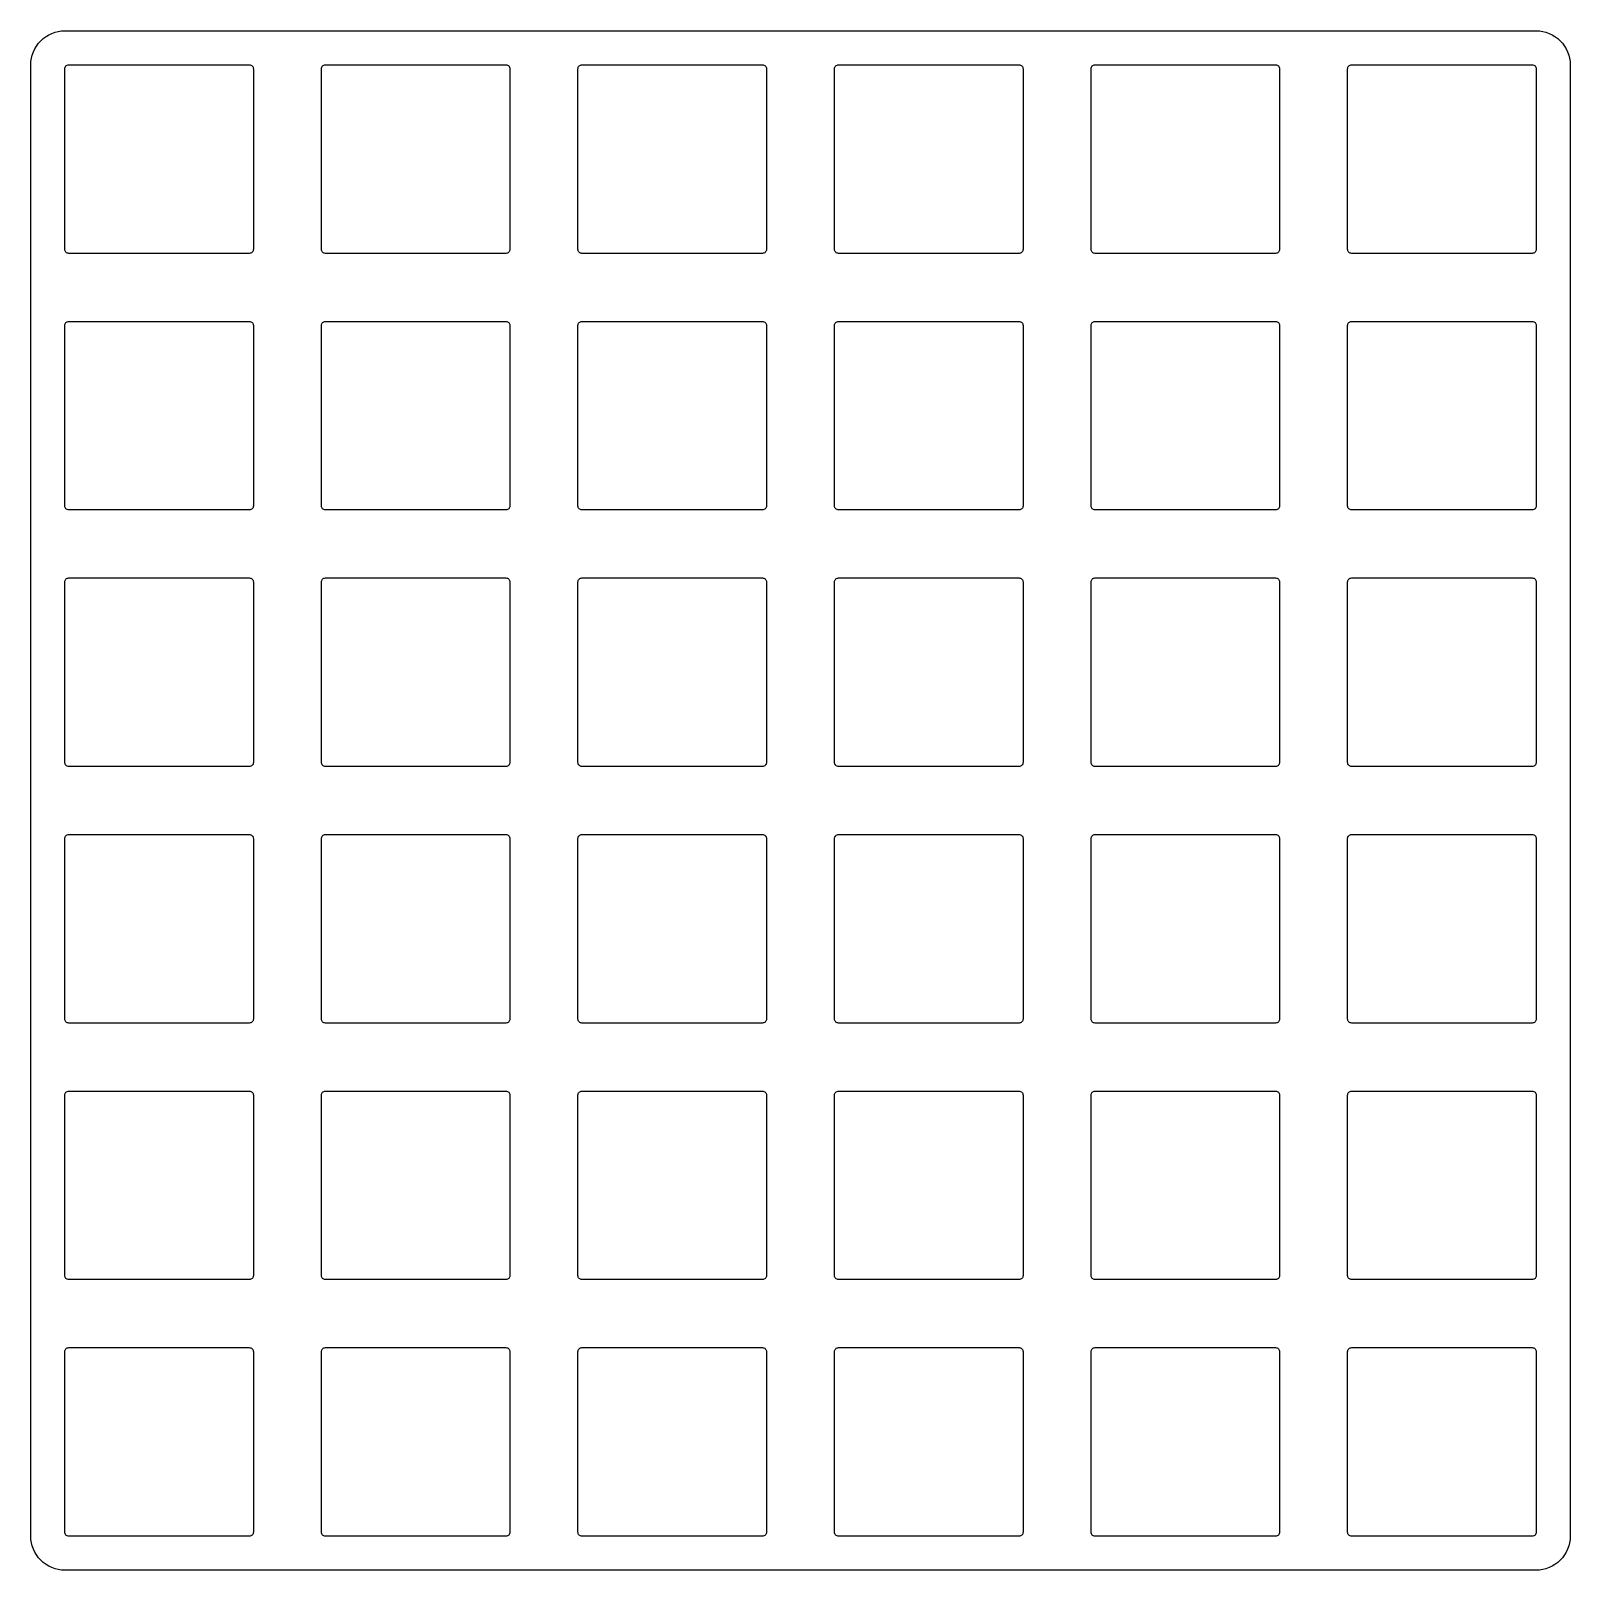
# Model space of a CAD drawing. Header units: millimetres. Extents: x -105 to 10, y -105 to 10.
import ezdxf

# ---------------------------------------------------------------- set-up
doc = ezdxf.new("R2010")
doc.units = ezdxf.units.MM
doc.layers.get('0').update_dxf_attribs({"linetype": 'CONTINUOUS'})

msp = doc.modelspace()

# ---------------------------------------------------------------- linework, layer by layer
for points in [[(9.525, 6.985), (9.525, -102.235, -0.4142136), (6.985, -104.775), (-102.235, -104.775, -0.4142136), (-104.775, -102.235), (-104.775, 6.985, -0.4142136), (-102.235, 9.525), (6.985, 9.525, -0.4142136)], [(-101.95, -7, -0.4142136), (-102.25, -6.7), (-102.25, 6.7, -0.4142136), (-101.95, 7), (-88.55, 7, -0.4142136), (-88.25, 6.7), (-88.25, -6.7, -0.4142136), (-88.55, -7)], [(-82.9, -7, -0.4142136), (-83.2, -6.7), (-83.2, 6.7, -0.4142136), (-82.9, 7), (-69.5, 7, -0.4142136), (-69.2, 6.7), (-69.2, -6.7, -0.4142136), (-69.5, -7)], [(-63.85, -7, -0.4142136), (-64.15, -6.7), (-64.15, 6.7, -0.4142136), (-63.85, 7), (-50.45, 7, -0.4142136), (-50.15, 6.7), (-50.15, -6.7, -0.4142136), (-50.45, -7)], [(-44.8, -7, -0.4142136), (-45.1, -6.7), (-45.1, 6.7, -0.4142136), (-44.8, 7), (-31.4, 7, -0.4142136), (-31.1, 6.7), (-31.1, -6.7, -0.4142136), (-31.4, -7)], [(-25.75, -7, -0.4142136), (-26.05, -6.7), (-26.05, 6.7, -0.4142136), (-25.75, 7), (-12.35, 7, -0.4142136), (-12.05, 6.7), (-12.05, -6.7, -0.4142136), (-12.35, -7)], [(-7, 6.7, -0.4142136), (-6.7, 7), (6.7, 7, -0.4142136), (7, 6.7), (7, -6.7, -0.4142136), (6.7, -7), (-6.7, -7, -0.4142136), (-7, -6.7)], [(-101.95, -26.05, -0.4142136), (-102.25, -25.75), (-102.25, -12.35, -0.4142136), (-101.95, -12.05), (-88.55, -12.05, -0.4142136), (-88.25, -12.35), (-88.25, -25.75, -0.4142136), (-88.55, -26.05)], [(-82.9, -26.05, -0.4142136), (-83.2, -25.75), (-83.2, -12.35, -0.4142136), (-82.9, -12.05), (-69.5, -12.05, -0.4142136), (-69.2, -12.35), (-69.2, -25.75, -0.4142136), (-69.5, -26.05)], [(-63.85, -26.05, -0.4142136), (-64.15, -25.75), (-64.15, -12.35, -0.4142136), (-63.85, -12.05), (-50.45, -12.05, -0.4142136), (-50.15, -12.35), (-50.15, -25.75, -0.4142136), (-50.45, -26.05)], [(-44.8, -26.05, -0.4142136), (-45.1, -25.75), (-45.1, -12.35, -0.4142136), (-44.8, -12.05), (-31.4, -12.05, -0.4142136), (-31.1, -12.35), (-31.1, -25.75, -0.4142136), (-31.4, -26.05)], [(-25.75, -26.05, -0.4142136), (-26.05, -25.75), (-26.05, -12.35, -0.4142136), (-25.75, -12.05), (-12.35, -12.05, -0.4142136), (-12.05, -12.35), (-12.05, -25.75, -0.4142136), (-12.35, -26.05)], [(-6.7, -26.05, -0.4142136), (-7, -25.75), (-7, -12.35, -0.4142136), (-6.7, -12.05), (6.7, -12.05, -0.4142136), (7, -12.35), (7, -25.75, -0.4142136), (6.7, -26.05)], [(-101.95, -45.1, -0.4142136), (-102.25, -44.8), (-102.25, -31.4, -0.4142136), (-101.95, -31.1), (-88.55, -31.1, -0.4142136), (-88.25, -31.4), (-88.25, -44.8, -0.4142136), (-88.55, -45.1)], [(-82.9, -45.1, -0.4142136), (-83.2, -44.8), (-83.2, -31.4, -0.4142136), (-82.9, -31.1), (-69.5, -31.1, -0.4142136), (-69.2, -31.4), (-69.2, -44.8, -0.4142136), (-69.5, -45.1)], [(-63.85, -45.1, -0.4142136), (-64.15, -44.8), (-64.15, -31.4, -0.4142136), (-63.85, -31.1), (-50.45, -31.1, -0.4142136), (-50.15, -31.4), (-50.15, -44.8, -0.4142136), (-50.45, -45.1)], [(-44.8, -45.1, -0.4142136), (-45.1, -44.8), (-45.1, -31.4, -0.4142136), (-44.8, -31.1), (-31.4, -31.1, -0.4142136), (-31.1, -31.4), (-31.1, -44.8, -0.4142136), (-31.4, -45.1)], [(-25.75, -45.1, -0.4142136), (-26.05, -44.8), (-26.05, -31.4, -0.4142136), (-25.75, -31.1), (-12.35, -31.1, -0.4142136), (-12.05, -31.4), (-12.05, -44.8, -0.4142136), (-12.35, -45.1)], [(-6.7, -45.1, -0.4142136), (-7, -44.8), (-7, -31.4, -0.4142136), (-6.7, -31.1), (6.7, -31.1, -0.4142136), (7, -31.4), (7, -44.8, -0.4142136), (6.7, -45.1)], [(-101.95, -64.15, -0.4142136), (-102.25, -63.85), (-102.25, -50.45, -0.4142136), (-101.95, -50.15), (-88.55, -50.15, -0.4142136), (-88.25, -50.45), (-88.25, -63.85, -0.4142136), (-88.55, -64.15)], [(-82.9, -64.15, -0.4142136), (-83.2, -63.85), (-83.2, -50.45, -0.4142136), (-82.9, -50.15), (-69.5, -50.15, -0.4142136), (-69.2, -50.45), (-69.2, -63.85, -0.4142136), (-69.5, -64.15)], [(-63.85, -64.15, -0.4142136), (-64.15, -63.85), (-64.15, -50.45, -0.4142136), (-63.85, -50.15), (-50.45, -50.15, -0.4142136), (-50.15, -50.45), (-50.15, -63.85, -0.4142136), (-50.45, -64.15)], [(-44.8, -64.15, -0.4142136), (-45.1, -63.85), (-45.1, -50.45, -0.4142136), (-44.8, -50.15), (-31.4, -50.15, -0.4142136), (-31.1, -50.45), (-31.1, -63.85, -0.4142136), (-31.4, -64.15)], [(-25.75, -64.15, -0.4142136), (-26.05, -63.85), (-26.05, -50.45, -0.4142136), (-25.75, -50.15), (-12.35, -50.15, -0.4142136), (-12.05, -50.45), (-12.05, -63.85, -0.4142136), (-12.35, -64.15)], [(-6.7, -64.15, -0.4142136), (-7, -63.85), (-7, -50.45, -0.4142136), (-6.7, -50.15), (6.7, -50.15, -0.4142136), (7, -50.45), (7, -63.85, -0.4142136), (6.7, -64.15)], [(-101.95, -83.2, -0.4142136), (-102.25, -82.9), (-102.25, -69.5, -0.4142136), (-101.95, -69.2), (-88.55, -69.2, -0.4142136), (-88.25, -69.5), (-88.25, -82.9, -0.4142136), (-88.55, -83.2)], [(-82.9, -83.2, -0.4142136), (-83.2, -82.9), (-83.2, -69.5, -0.4142136), (-82.9, -69.2), (-69.5, -69.2, -0.4142136), (-69.2, -69.5), (-69.2, -82.9, -0.4142136), (-69.5, -83.2)], [(-63.85, -83.2, -0.4142136), (-64.15, -82.9), (-64.15, -69.5, -0.4142136), (-63.85, -69.2), (-50.45, -69.2, -0.4142136), (-50.15, -69.5), (-50.15, -82.9, -0.4142136), (-50.45, -83.2)], [(-44.8, -83.2, -0.4142136), (-45.1, -82.9), (-45.1, -69.5, -0.4142136), (-44.8, -69.2), (-31.4, -69.2, -0.4142136), (-31.1, -69.5), (-31.1, -82.9, -0.4142136), (-31.4, -83.2)], [(-25.75, -83.2, -0.4142136), (-26.05, -82.9), (-26.05, -69.5, -0.4142136), (-25.75, -69.2), (-12.35, -69.2, -0.4142136), (-12.05, -69.5), (-12.05, -82.9, -0.4142136), (-12.35, -83.2)], [(-6.7, -83.2, -0.4142136), (-7, -82.9), (-7, -69.5, -0.4142136), (-6.7, -69.2), (6.7, -69.2, -0.4142136), (7, -69.5), (7, -82.9, -0.4142136), (6.7, -83.2)], [(-101.95, -102.25, -0.4142136), (-102.25, -101.95), (-102.25, -88.55, -0.4142136), (-101.95, -88.25), (-88.55, -88.25, -0.4142136), (-88.25, -88.55), (-88.25, -101.95, -0.4142136), (-88.55, -102.25)], [(-82.9, -102.25, -0.4142136), (-83.2, -101.95), (-83.2, -88.55, -0.4142136), (-82.9, -88.25), (-69.5, -88.25, -0.4142136), (-69.2, -88.55), (-69.2, -101.95, -0.4142136), (-69.5, -102.25)], [(-63.85, -102.25, -0.4142136), (-64.15, -101.95), (-64.15, -88.55, -0.4142136), (-63.85, -88.25), (-50.45, -88.25, -0.4142136), (-50.15, -88.55), (-50.15, -101.95, -0.4142136), (-50.45, -102.25)], [(-44.8, -102.25, -0.4142136), (-45.1, -101.95), (-45.1, -88.55, -0.4142136), (-44.8, -88.25), (-31.4, -88.25, -0.4142136), (-31.1, -88.55), (-31.1, -101.95, -0.4142136), (-31.4, -102.25)], [(-25.75, -102.25, -0.4142136), (-26.05, -101.95), (-26.05, -88.55, -0.4142136), (-25.75, -88.25), (-12.35, -88.25, -0.4142136), (-12.05, -88.55), (-12.05, -101.95, -0.4142136), (-12.35, -102.25)], [(-6.7, -102.25, -0.4142136), (-7, -101.95), (-7, -88.55, -0.4142136), (-6.7, -88.25), (6.7, -88.25, -0.4142136), (7, -88.55), (7, -101.95, -0.4142136), (6.7, -102.25)]]:
    msp.add_lwpolyline(points, format="xyb", close=True)

doc.saveas('drawing.dxf')
